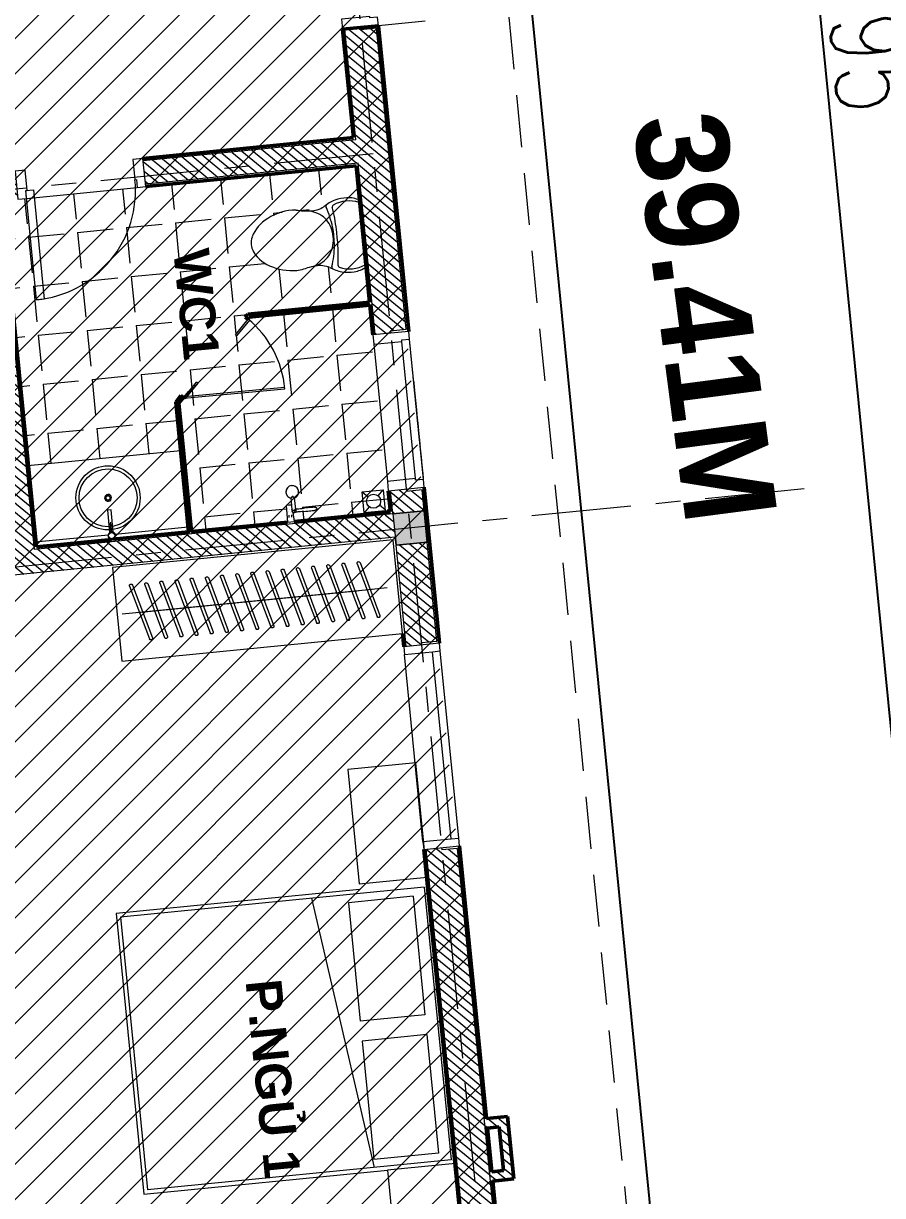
# Model space of a CAD drawing. Header units: millimetres. Extents: x 2164007 to 2324354, y -2513385 to -2308978.
# Drawn here: x 2256887 to 2262372, y -2335106 to -2327624 of the extents above; entities that cross this region are included whole.
import ezdxf

# ---------------------------------------------------------------- set-up
doc = ezdxf.new("R2010")
doc.units = ezdxf.units.MM
for name, pattern in [('Dash 1_16_', [3.175, 1.5875, -1.5875]), ('Grid Line', [22.225, 12.7, -3.175, 3.175, -3.175]), ('Hidden', [7.14375, 4.7625, -2.38125])]:
    doc.linetypes.add(name, pattern=pattern)
doc.layers.add('0.18', color=39, linetype='Continuous')
doc.layers.add('09 NÉT MÁI', color=2, linetype='Continuous')
for name, color, linetype, lineweight in [('A-AREA-IDEN', 2, 'Continuous', 9), ('A-DETL-GENF', 8, 'Continuous', 9), ('A-DETL-THIN', 151, 'Continuous', 9), ('A-DOOR', 8, 'Continuous', 13), ('A-FLOR', 8, 'Continuous', 13), ('A-FLOR-PATT', 8, 'Continuous', 13), ('A-GLAZ', 8, 'Continuous', 13), ('A-WALL', 113, 'Continuous', 20), ('A-WALL-PATT', 8, 'Continuous', 50), ('I-FURN', 8, 'Continuous', 9), ('net thay', 147, 'Continuous', 9), ('P-SANR-FIXT', 6, 'Continuous', 9), ('S-COLS', 52, 'Continuous', 9), ('S-GRID', 8, 'Continuous', 9), ('S-STRS', 8, 'Continuous', 9)]:
    doc.layers.add(name, color=color, linetype=linetype, lineweight=lineweight)
doc.styles.add('Arial_B_1', font='arialbd.ttf', dxfattribs={"height": 253.68905})
doc.styles.add('ROMANS', font='romans.shx', dxfattribs={"width": 0.75, "bigfont": 'vns.shx'})
doc.dimstyles.new('a3 100 to', dxfattribs={"dimtxt": 500, "dimasz": 45, "dimexe": 90, "dimexo": 60, "dimgap": 55, "dimtad": 1, "dimdec": 0, "dimzin": 1, "dimdsep": 46, "dimtxsty": 'ROMANS', "dimblk": 'T1', "dimcen": 75, "dimdle": 90, "dimclrd": 251, "dimclre": 251, "dimclrt": 3, "dimadec": 0, "dimazin": 0, "dimtfac": 1, "dimtdec": 0, "dimtix": 1, "dimtmove": 1, "dimatfit": 3, "dimldrblk": 'T1', "dimfxl": 1, "dimtolj": 1, "dimtzin": 1, "dimarcsym": 0})
pattern_1 = [(45, (2520378.043, -2293040.63), (-31.8198, 31.8198), [])]

# ---------------------------------------------------------------- blocks, each defined once
blk = doc.blocks.new('Bed 1800X200 - Double 53_ x 74_-355935-TÂ_NG 1')
at = {"layer": 'I-FURN'}
for p, q in [((1239.2, 765.6), (-560.8, 765.6)), ((-535.4, 740.2), (-535.4, -1209)), ((-535.4, 740.2), (1213.8, 740.2)), ((1213.8, 740.2), (1213.8, -1209)), ((-484.6, 664), (-484.6, 248.2)), ((-484.6, 664), (275.7, 664)), ((275.7, 664), (275.7, 248.2)), ((402.7, 664), (402.7, 248.2)), ((402.7, 664), (1163, 664)), ((1163, 664), (1163, 248.2)), ((-560.8, 327.8), (-560.8, -1234.4)), ((1239.2, -1234.4), (1239.2, 327.8)), ((1213.8, 248.2), (-535.4, 19.8)), ((-484.6, 248.2), (275.7, 248.2)), ((402.7, 248.2), (1163, 248.2)), ((-560.8, -1234.4), (1239.2, -1234.4)), ((-535.4, -1209), (1213.8, -1209))]:
    blk.add_line(p, q, dxfattribs=at)
blk = doc.blocks.new('Furniture 4 - Furniture 3-1054500-TÂ_NG 1')
at = {"layer": 'I-FURN'}
for p, q in [((-12418.9, 6839.8), (-12856.7, 6839.8)), ((-12856.7, 6839.8), (-12856.7, 6054.8)), ((-12418.9, 6054.8), (-12418.9, 6839.8)), ((-12856.7, 6054.8), (-12418.9, 6054.8))]:
    blk.add_line(p, q, dxfattribs=at)
blk = doc.blocks.new('Furniture 23 - Furniture 3-1054512-TÂ_NG 1')
at = {"layer": 'I-FURN'}
for p, q in [((-5616.2, 4395.4), (-5616.2, 2595.4)), ((-5016.2, 4395.4), (-5616.2, 4395.4)), ((-5016.2, 2595.4), (-5016.2, 4395.4)), ((-5616.2, 2595.4), (-5016.2, 2595.4))]:
    blk.add_line(p, q, dxfattribs=at)
blk = doc.blocks.new('Furniture 24 - Furniture 3-1054524-TÂ_NG 1')
at = {"layer": 'I-FURN'}
for p, q in [((-12418.9, 6622.7), (-12856.7, 6622.7)), ((-12856.7, 6622.7), (-12856.7, 5890.3)), ((-12418.9, 5890.3), (-12418.9, 6622.7)), ((-12856.7, 5890.3), (-12418.9, 5890.3))]:
    blk.add_line(p, q, dxfattribs=at)
blk = doc.blocks.new('Cua di XIN FA la 940X2800 - D3-1110171-TÂ_NG 1')
at = {"layer": 'A-DOOR', "lineweight": 20}
for p, q in [((-420, 115), (-420, 877.5)), ((-420, 877.5), (-370, 877.5)), ((-370, 877.5), (-370, 115)), ((-370, 115), (-415, 115))]:
    blk.add_line(p, q, dxfattribs=at)
at = {"layer": 'A-DOOR'}
for p, q in [((-470, 115), (-470, -115)), ((-415, 115), (-470, 115)), ((-415, 65), (-415, 115)), ((470, 115), (415, 115)), ((415, 115), (415, 65)), ((470, -115), (470, 115)), ((-405, 65), (-415, 65)), ((-405, -115), (-405, 65)), ((415, 65), (405, 65)), ((405, 65), (405, -115)), ((-470, -115), (-405, -115)), ((405, -115), (470, -115))]:
    blk.add_line(p, q, dxfattribs=at)
at = {"layer": 'A-DOOR', "lineweight": 9}
blk.add_line((-370, 115), (-415, 115), dxfattribs=at)
blk.add_arc((-370, 127.5), 750, 359.14136, 90, dxfattribs=at)
blk = doc.blocks.new('CUA WC 1 - DK-1067770-TÂ_NG 1')
at = {"layer": 'A-DOOR'}
for p, q in [((640, 10), (188.1, 467.4)), ((650, 14.1), (195.2, 474.4)), ((0, 22.2), (0, 13)), ((0, 22.2), (130, 22.2)), ((130, 13), (0, 13)), ((130, 22.2), (130, 13)), ((520, 22.2), (520, 13)), ((520, 22.2), (650, 22.2)), ((650, 13), (520, 13)), ((650, 22.2), (650, 13))]:
    blk.add_line(p, q, dxfattribs=at)
at = {"layer": 'A-DOOR', "lineweight": 20}
blk.add_line((650, 10), (599, 10), dxfattribs=at)
at = {"layer": 'A-DOOR'}
blk.add_arc((650, 10), 650, 134.39804, 180, dxfattribs=at)
blk = doc.blocks.new('SO1100X2000 DAI 120X150 - S2-1099291-TÂ_NG 1')
at = {"layer": 'A-GLAZ'}
for p, q in [((-600, 115), (-650, 115)), ((-650, 115), (-650, -115)), ((-600, 65), (-600, 115)), ((600, 115), (-600, 115)), ((650, 115), (600, 115)), ((600, 65), (600, 115)), ((650, -115), (650, 115)), ((-600, -115), (-600, 65)), ((600, 65), (-600, 65)), ((600, -115), (600, 65)), ((-650, -115), (-600, -115)), ((600, -115), (-600, -115)), ((600, -115), (650, -115))]:
    blk.add_line(p, q, dxfattribs=at)
blk = doc.blocks.new('TOILET - TOILET-319230-TÂ_NG 1')
at = {"layer": 'P-SANR-FIXT'}
for p, q in [((214.2, -19.1), (-214.2, -19.1)), ((194, -19.9), (-194, -19.9)), ((-171.7, -330.3), (-178.6, -355.5)), ((171.7, -330.3), (178.6, -355.5))]:
    blk.add_line(p, q, dxfattribs=at)
for centre, radius, start, end in [((-46.1, -111.1), 191.6, 151.28093, 176.45134), ((-9.8, -107.2), 207.3, 156.28619, 203.71381), ((-193.7, -26.4), 6.48, 92.31678, 156.28619), ((193.7, -26.4), 6.48, 23.71381, 87.68322), ((9.8, -107.2), 207.3, 336.28619, 23.71381), ((46.1, -111.1), 191.6, 3.54866, 28.71907), ((1.9, -114.1), 239.7, 176.45134, 195.29606), ((-1.9, -114.1), 239.7, 344.70394, 3.54866), ((-4, -115.7), 233.6, 195.29606, 215.21466), ((-189.1, -185.5), 11.7, 205.41048, 277.5788), ((0.6, -792.1), 586.9, 95.83215, 108.99267), ((178.9, -2951.3), 2778.4, 97.23514, 97.5788), ((-14.3, -1400.4), 1215.6, 90.39737, 97.40697), ((0, -416), 206.1, 90, 122.07317), ((0, -786.7), 581.5, 84.16785, 95.83215), ((0, -3462.8), 3278, 89.60263, 90.39737), ((0, -416), 206.1, 57.92683, 90), ((14.3, -1400.4), 1215.6, 82.59303, 89.60263), ((-0.6, -792.1), 586.9, 71.00733, 84.16785), ((-178.9, -2951.3), 2778.4, 82.4212, 82.76486), ((189.1, -185.5), 11.7, 262.4212, 334.58952), ((4, -115.7), 233.6, 324.78534, 344.70394), ((-195, -224.1), 13.8, 230.67237, 288.99267), ((-343.5, -327.4), 167.3, 355.45589, 27.37997), ((-0.4, -384), 179.5, 127.4036, 162.5964), ((0.4, -384), 179.5, 17.4036, 52.5964), ((343.5, -327.4), 167.3, 152.62003, 184.54411), ((195, -224.1), 13.8, 251.00733, 309.32763), ((-719.2, -297.5), 544.3, 346.05362, 355.45589), ((719.2, -297.5), 544.3, 184.54411, 190.28794), ((137.1, -461.2), 329.8, 174.34872, 207.68777), ((-137.1, -461.2), 329.8, 332.31223, 3.68346), ((-1948.3, -805.1), 2171.2, 9.68098, 10.89491), ((45.1, -528.6), 217.6, 203.22164, 244.77183), ((-45.1, -528.6), 217.6, 295.22817, 336.77836), ((0, -624.4), 111.7, 244.77183, 295.22817)]:
    blk.add_arc(centre, radius, start, end, dxfattribs=at)
blk = doc.blocks.new('VÒI TẮM - VÒI TẮM-V6-TÂ_NG 1')
at = {"layer": 'P-SANR-FIXT'}
for p, q in [((37.5, 84.9), (38.8, 28.9)), ((60, 84.9), (38.6, 84.9)), ((81.4, 84.9), (60, 84.9)), ((80, -20.1), (82.5, 84.9)), ((-98.9, 27.8), (-98.6, 27.8)), ((-98.9, 7.8), (-98.9, 7.8)), ((20.9, 8.7), (20.9, -65.2)), ((45.9, -65.7), (45.9, 7.9)), ((50, 56.1), (50, 42.6)), ((50, 18.2), (50, 17.8)), ((60, 7.8), (59.9, 7.8)), ((70, 42.6), (70, 56.1)), ((70, 17.8), (70, 18.5)), ((45.9, -20.1), (60, -20.1)), ((60, -20.1), (80, -20.1)), ((-7.7, -105.8), (-7.5, -108)), ((72.5, -108), (72.7, -105.8))]:
    blk.add_line(p, q, dxfattribs=at)
at = {"layer": 'P-SANR-FIXT', "flags": 128}
for points in [[(-102.4, 7.8), (-102.8, 7.8), (-103.2, 7.8), (-103.6, 7.8), (-104, 7.9), (-104.3, 8), (-104.7, 8.1), (-105.1, 8.2), (-105.5, 8.3), (-105.9, 8.4), (-106.3, 8.6), (-106.6, 8.7), (-107, 8.9), (-107.3, 9.1), (-107.7, 9.3), (-108, 9.5), (-108.3, 9.8), (-108.6, 10), (-109, 10.3), (-109.2, 10.5), (-109.5, 10.8), (-109.8, 11.1), (-110.1, 11.4), (-110.3, 11.7), (-110.6, 12), (-110.8, 12.4), (-111, 12.7), (-111.2, 13.1), (-111.4, 13.4), (-111.5, 13.8), (-111.7, 14.1), (-111.8, 14.5), (-111.9, 14.9), (-112, 15.3), (-112.1, 15.7), (-112.2, 16.1), (-112.3, 16.5), (-112.3, 16.9), (-112.3, 17.3), (-112.4, 17.7), (-112.4, 18.1), (-112.3, 18.5), (-112.3, 18.9), (-112.2, 19.3), (-112.2, 19.7), (-112.1, 20), (-112, 20.4), (-111.9, 20.8), (-111.8, 21.2), (-111.6, 21.6), (-111.5, 21.9), (-111.3, 22.3), (-111.1, 22.6), (-110.9, 23), (-110.7, 23.3), (-110.4, 23.7), (-110.2, 24), (-109.9, 24.3), (-109.7, 24.6), (-109.4, 24.9), (-109.1, 25.1), (-108.8, 25.4), (-108.5, 25.7), (-108.2, 25.9), (-107.9, 26.1), (-107.5, 26.3), (-107.2, 26.5), (-106.8, 26.7), (-106.5, 26.9), (-106.1, 27.1), (-105.7, 27.2), (-105.3, 27.3), (-104.9, 27.4), (-104.6, 27.5), (-104.2, 27.6), (-103.8, 27.7), (-103.4, 27.7), (-103, 27.8), (-102.6, 27.8), (-102.4, 27.8)], [(-29.2, 27.8), (-42.3, 27.8), (-54.2, 27.8), (-64.8, 27.8), (-74.2, 27.8), (-82.2, 27.8), (-88.9, 27.8), (-94.2, 27.8), (-98.2, 27.8), (-100.9, 27.8), (-102.2, 27.8), (-102.4, 27.8)], [(-102.4, 27.8), (-101.7, 27.8), (-99.6, 27.8), (-98.9, 27.8)], [(-98.9, 7.8), (-101.3, 7.8), (-102.3, 7.8), (-102.4, 7.8)], [(-102.4, 7.8), (-101.7, 7.8), (-99.6, 7.8), (-96.3, 7.8), (-91.5, 7.8), (-85.5, 7.8), (-78.1, 7.8), (-69.3, 7.8), (-59.3, 7.8), (-48, 7.8), (-35.4, 7.8), (-29.2, 7.8)], [(-29.2, 27.8), (-17.9, 27.8), (-7.7, 27.8), (1.4, 27.8), (9.4, 27.8), (16.3, 27.8), (22, 27.8), (26.1, 27.8)], [(20.9, 7.8), (15.6, 7.8), (8.6, 7.8), (0.5, 7.8), (-8.7, 7.8), (-19, 7.8), (-29.2, 7.8)], [(20.9, 17.8), (20.9, 17.7), (20.9, 17.5), (20.9, 17.3), (20.9, 17), (20.9, 16.7), (20.9, 16.3), (20.9, 15.8), (20.9, 15.3), (20.9, 14.7), (20.9, 14.1), (20.9, 13.4), (20.9, 12.6), (20.9, 11.8), (20.9, 10.9), (20.9, 10), (20.9, 9), (20.9, 8.3)], [(26.6, 27.8), (30.1, 27.8), (32.4, 27.8), (33.4, 27.8)], [(33.4, 7.8), (32.2, 7.8), (29.8, 7.8), (28.2, 7.8)], [(45.9, 8.3), (45.9, 9.3), (45.9, 10.3), (45.9, 11.2), (45.9, 12.1), (45.9, 12.9), (45.9, 13.6), (45.9, 14.3), (45.9, 14.9), (45.9, 15.5), (45.9, 16), (45.9, 16.4), (45.9, 16.8), (45.9, 17.1), (45.9, 17.4), (45.9, 17.6), (45.9, 17.7), (45.9, 17.8)], [(59.9, 27.8), (60, 27.8), (60, 27.8)], [(21.8, -64), (20.2, -64.5), (18.7, -65), (17.2, -65.5), (15.7, -66.2), (14.3, -66.9), (12.9, -67.6), (11.5, -68.4), (10.1, -69.3), (8.8, -70.2), (7.5, -71.1), (6.2, -72.1), (5, -73.2), (3.9, -74.3), (2.8, -75.5), (1.7, -76.7), (0.7, -77.9), (-0.3, -79.2), (-1.2, -80.5), (-2.1, -81.8), (-2.9, -83.2), (-3.6, -84.6), (-4.3, -86.1), (-5, -87.5), (-5.5, -89), (-6.1, -90.5), (-6.5, -92.1), (-6.9, -93.6), (-7.2, -95.2), (-7.5, -96.8), (-7.7, -98.4), (-7.8, -100), (-7.9, -101.6), (-7.9, -103.2), (-7.8, -104.8), (-7.7, -106.4), (-7.5, -107.9), (-7.2, -109.5), (-6.9, -111.1), (-6.5, -112.6), (-6.1, -114.2), (-5.6, -115.7), (-5.5, -116)], [(70.5, -116), (71, -114.5), (71.4, -112.9), (71.8, -111.4), (72.2, -109.8), (72.4, -108.2), (72.7, -106.7), (72.8, -105.1), (72.9, -103.5), (72.9, -101.9), (72.8, -100.3), (72.7, -98.7), (72.5, -97.1), (72.3, -95.5), (72, -93.9), (71.6, -92.4), (71.1, -90.8), (70.6, -89.3), (70.1, -87.8), (69.5, -86.3), (68.8, -84.9), (68, -83.5), (67.2, -82.1), (66.4, -80.7), (65.5, -79.4), (64.5, -78.1), (63.5, -76.9), (62.4, -75.7), (61.3, -74.5), (60.2, -73.4), (59, -72.3), (57.7, -71.3), (56.5, -70.4), (55.2, -69.4), (53.8, -68.6), (52.4, -67.8), (51, -67), (49.5, -66.3), (48.1, -65.7), (46.6, -65.1), (45.2, -64.6)]]:
    blk.add_lwpolyline(points, dxfattribs=at)
at = {"layer": 'P-SANR-FIXT'}
for centre, major_axis, start_param, end_param in [((32.5, -102.5), (40.4, 0), 3.224486, 3.28342), ((32.5, -104.7), (40.2, 0), 3.224486, 3.311483), ((32.5, -102.5), (40.4, 0), 3.384639, 3.759743), ((32.5, -104.7), (40.2, 0), 3.412376, 4.712389), ((32.5, -102.5), (40.4, 0), 2.807097, 2.848132), ((32.5, -102.5), (40.4, 0), 4.16153, 4.302053), ((32.5, -102.5), (40.4, 0), 4.558722, 4.712389), ((32.5, -104.7), (-40.2, 0), 1.570796, 3.097693), ((32.5, -102.5), (40.4, 0), 5.808134, 6.228395), ((32.5, -102.5), (40.4, 0), 0.265335, 0.301153)]:
    blk.add_ellipse(centre, major_axis=major_axis, ratio=0.98191, start_param=start_param, end_param=end_param, dxfattribs=at)
for points in [[(21.1, 15.6), (20.9, 17), (20.9, 20), (22.4, 24.1), (25.2, 27.5), (29.1, 29.8), (32, 30.3), (33.4, 30.3)], [(20.9, 8.3), (20.9, 9.5), (21.6, 11.9), (24.4, 15), (28.5, 17), (31.8, 17.5), (33.4, 17.5)], [(33.4, 17.5), (35.1, 17.5), (38.3, 17), (42.5, 15), (45.3, 11.9), (45.9, 9.5), (45.9, 8.3)], [(32.5, -70.8), (32.7, -70.8), (33, -70.8), (33.3, -70.9), (33.4, -70.9)], [(33, -76.7), (32.8, -76.7), (32.7, -76.6), (32.5, -76.6)]]:
    blk.add_open_spline(points, degree=3, dxfattribs=at)
for points, knots in [([(33.4, 30.3), (34.9, 30.3), (37.8, 29.8), (41.6, 27.5), (44.5, 24.1), (45.7, 20.7), (45.9, 18.5), (45.9, 17.8)], [0, 0, 0, 0, 0.1111111, 0.2222222, 0.3333333, 0.4444444, 0.4998563, 0.4998563, 0.4998563, 0.4998563]), ([(21.2, -64.5), (21.4, -64.2), (21.6, -64), (22.1, -64), (22.6, -64.1), (22.9, -64.4), (23.1, -64.8)], [0, 0, 0, 0, 0.333333, 0.5, 0.666667, 1, 1, 1, 1]), ([(23.1, -64.8), (23.3, -65.1), (23.6, -65.7), (24.2, -66.5), (24.7, -67.1), (25.1, -67.6), (25.5, -67.9), (25.8, -68.2), (26, -68.4), (26.3, -68.6), (26.7, -68.9), (27.2, -69.2), (27.7, -69.5), (28.2, -69.7), (28.6, -69.9), (29, -70), (29.6, -70.2), (30.7, -70.4), (31.7, -70.7), (32.5, -70.8)], [0, 0, 0, 0, 0.125, 0.25, 0.3125, 0.375, 0.4375, 0.46875, 0.5, 0.53125, 0.5625, 0.625, 0.6875, 0.71875, 0.75, 0.78125, 0.8125, 0.875, 1, 1, 1, 1]), ([(33.4, -70.9), (34.1, -70.9), (35.1, -70.9), (36.2, -70.8), (36.8, -70.7), (37.2, -70.7), (37.6, -70.6), (38.1, -70.5), (38.7, -70.3), (39.2, -70.1), (39.6, -69.9), (39.8, -69.8), (39.9, -69.8), (40, -69.7), (40.2, -69.6), (40.5, -69.4), (40.9, -69.2), (41.3, -68.9), (41.5, -68.6), (41.7, -68.5), (41.9, -68.3), (42.2, -68), (42.4, -67.7), (42.8, -67.3), (43.1, -66.8), (43.6, -66.2), (43.8, -65.6), (44, -65.3)], [0, 0, 0, 0, 0.1, 0.15, 0.175, 0.2, 0.225, 0.25, 0.3, 0.35, 0.375, 0.3875, 0.4, 0.4125, 0.425, 0.45, 0.5, 0.55, 0.575, 0.6, 0.625, 0.65, 0.7, 0.75, 0.8, 0.9, 1, 1, 1, 1]), ([(44, -65.3), (44.1, -65.2), (44.3, -64.9), (44.6, -64.6), (44.9, -64.5), (45.3, -64.6), (45.6, -64.8), (45.7, -65.1)], [0, 0, 0, 0, 0.166667, 0.333333, 0.5, 0.666667, 1, 1, 1, 1]), ([(31.5, -76.4), (31.2, -76.3), (30.7, -76.1), (30.2, -75.9), (29.9, -75.8)], [0.0682825, 0.0682825, 0.0682825, 0.0682825, 0.125, 0.1822838, 0.1822838, 0.1822838, 0.1822838]), ([(35.5, -76.3), (35.3, -76.4), (34.7, -76.6), (34, -76.7), (33.4, -76.7)], [0.8614909, 0.8614909, 0.8614909, 0.8614909, 0.9, 1, 1, 1, 1])]:
    blk.add_open_spline(points, degree=3, knots=knots, dxfattribs=at)
blk = doc.blocks.new('Bồn rửa đơn có bục 1_1 - Bồn rửa đơn có bục 1_0001-1073942-TÂ_NG 1')
at = {"layer": 'P-SANR-FIXT'}
for p, q in [((-490, 541.3), (490, 541.3)), ((11.9, 209.2), (-12, 209.2)), ((-12, 209.2), (-12, 64.2)), ((11.9, 64.3), (11.9, 209.2)), ((-3, 125.6), (-3, 63.3)), ((2.9, 125.6), (-3, 125.6)), ((2.9, 63.3), (2.9, 125.6)), ((-22.9, 50), (-490, 50)), ((490, 50), (22.9, 50))]:
    blk.add_line(p, q, dxfattribs=at)
for centre, radius in [((0, 286.2), 205), ((0, 286.2), 185), ((0, 286.2), 13.7), ((0, 43.5), 20)]:
    blk.add_circle(centre, radius, dxfattribs=at)
for centre, radius, start, end in [((0, 286.2), 22, 360, 180), ((0, 286.2), 13.7, 0, 180), ((0, 286.2), 22, 180, 360), ((0, 286.2), 13.7, 180, 360), ((0, 43.5), 23.9, 120.1574, 60.23163)]:
    blk.add_arc(centre, radius, start, end, dxfattribs=at)
blk = doc.blocks.new('D820x2300 XINFA - DW-1066849-TÂ_NG 1')
at = {"layer": 'A-DOOR', "lineweight": 20}
for p, q in [((305, 40), (305, 741.2)), ((305, 741.2), (355, 741.2)), ((355, 741.2), (355, 40)), ((355, 40), (305, 40))]:
    blk.add_line(p, q, dxfattribs=at)
at = {"layer": 'A-DOOR'}
for p, q in [((-355, 90), (-410, 90)), ((-410, 90), (-410, -90)), ((-355, 40), (-355, 90)), ((410, 90), (355, 90)), ((355, 90), (355, 40)), ((410, -90), (410, 90)), ((-345, 40), (-355, 40)), ((-345, -90), (-345, 40)), ((355, 40), (345, 40)), ((345, 40), (345, -90)), ((-410, -90), (-345, -90)), ((345, -90), (410, -90))]:
    blk.add_line(p, q, dxfattribs=at)
at = {"layer": 'A-DOOR', "lineweight": 9}
blk.add_arc((355, 40), 701.2, 90, 180, dxfattribs=at)
blk = doc.blocks.new('cua so 1000x1200x60 - S1-1125980-TÂ_NG 1')
at = {"layer": 'A-GLAZ'}
for p, q in [((-450, 115), (-500, 115)), ((-500, 115), (-500, -115)), ((-450, 65), (-450, 115)), ((450, 115), (-450, 115)), ((500, 115), (450, 115)), ((450, 115), (450, 65)), ((500, -115), (500, 115)), ((-440, 65), (-450, 65)), ((-440, -115), (-440, 65)), ((440, 65), (-440, 65)), ((450, 65), (440, 65)), ((440, 65), (440, -115)), ((-500, -115), (-440, -115)), ((-440, -115), (440, -115)), ((440, -115), (500, -115))]:
    blk.add_line(p, q, dxfattribs=at)
at = {"layer": 'A-GLAZ', "linetype": 'Dash 1_16_', "lineweight": 9}
for p, q in [((0, 115), (-450, 115)), ((-185.6, 115), (0, 115)), ((0, 115), (450, 115)), ((185.6, 115), (0, 115))]:
    blk.add_line(p, q, dxfattribs=at)
blk = doc.blocks.new('Repeating Detail - MOC TREO AO QUAN-355956-TÂ_NG 1')
at = {"layer": 'A-DETL-GENF'}
for p, q in [((-1516.2, -171.3), (-1423.1, 176.5)), ((-1496.9, -176.5), (-1403.8, 171.3)), ((-1418.9, -171.3), (-1325.7, 176.5)), ((-1399.6, -176.5), (-1306.4, 171.3)), ((-1321.6, -171.3), (-1228.4, 176.5)), ((-1302.3, -176.5), (-1209.1, 171.3)), ((-1224.2, -171.3), (-1131.1, 176.5)), ((-1204.9, -176.5), (-1111.8, 171.3)), ((-1126.9, -171.3), (-1033.7, 176.5)), ((-1107.6, -176.5), (-1014.4, 171.3)), ((-1029.6, -171.3), (-936.4, 176.5)), ((-1010.3, -176.5), (-917.1, 171.3)), ((-932.2, -171.3), (-839.1, 176.5)), ((-912.9, -176.5), (-819.8, 171.3)), ((-834.9, -171.3), (-741.7, 176.5)), ((-815.6, -176.5), (-722.4, 171.3)), ((-737.6, -171.3), (-644.4, 176.5)), ((-718.3, -176.5), (-625.1, 171.3)), ((-640.2, -171.3), (-547.1, 176.5)), ((-620.9, -176.5), (-527.8, 171.3)), ((-542.9, -171.3), (-449.7, 176.5)), ((-523.6, -176.5), (-430.4, 171.3)), ((-445.6, -171.3), (-352.4, 176.5)), ((-426.3, -176.5), (-333.1, 171.3)), ((-348.2, -171.3), (-255.1, 176.5)), ((-328.9, -176.5), (-235.8, 171.3)), ((-250.9, -171.3), (-157.7, 176.5)), ((-231.6, -176.5), (-138.4, 171.3)), ((-153.6, -171.3), (-60.4, 176.5)), ((-134.3, -176.5), (-41.1, 171.3)), ((-56.2, -171.3), (36.9, 176.5)), ((-36.9, -176.5), (56.2, 171.3)), ((-1580, 0), (-1340, 0)), ((-1482.7, 0), (-1242.7, 0)), ((-1385.3, 0), (-1145.3, 0)), ((-1288, 0), (-1048, 0)), ((-1190.7, 0), (-950.7, 0)), ((-1093.3, 0), (-853.3, 0)), ((-996, 0), (-756, 0)), ((-898.7, 0), (-658.7, 0)), ((-801.3, 0), (-561.3, 0)), ((-704, 0), (-464, 0)), ((-606.7, 0), (-366.7, 0)), ((-509.3, 0), (-269.3, 0)), ((-412, 0), (-172, 0)), ((-314.7, 0), (-74.7, 0)), ((-217.3, 0), (22.7, 0)), ((-120, 0), (120, 0))]:
    blk.add_line(p, q, dxfattribs=at)
for centre, start, end in [((-1413.4, 173.9), 345, 165), ((-1316.1, 173.9), 345, 165), ((-1218.7, 173.9), 345, 165), ((-1121.4, 173.9), 345, 165), ((-1024.1, 173.9), 345, 165), ((-926.7, 173.9), 345, 165), ((-829.4, 173.9), 345, 165), ((-732.1, 173.9), 345, 165), ((-634.7, 173.9), 345, 165), ((-537.4, 173.9), 345, 165), ((-440.1, 173.9), 345, 165), ((-342.7, 173.9), 345, 165), ((-245.4, 173.9), 345, 165), ((-148.1, 173.9), 345, 165), ((-50.7, 173.9), 345, 165), ((46.6, 173.9), 345, 165), ((-1506.6, -173.9), 165, 345), ((-1409.3, -173.9), 165, 345), ((-1311.9, -173.9), 165, 345), ((-1214.6, -173.9), 165, 345), ((-1117.3, -173.9), 165, 345), ((-1019.9, -173.9), 165, 345), ((-922.6, -173.9), 165, 345), ((-825.3, -173.9), 165, 345), ((-727.9, -173.9), 165, 345), ((-630.6, -173.9), 165, 345), ((-533.3, -173.9), 165, 345), ((-435.9, -173.9), 165, 345), ((-338.6, -173.9), 165, 345), ((-241.3, -173.9), 165, 345), ((-143.9, -173.9), 165, 345), ((-46.6, -173.9), 165, 345)]:
    blk.add_arc(centre, 10, start, end, dxfattribs=at)
blk = doc.blocks.new('GFDGFDGFG')
at = {"layer": 'A-FLOR-PATT', "lineweight": 9}
h = blk.add_hatch(dxfattribs=at)
h.set_pattern_fill('FP_5', color=256, style=0, pattern_type=2)
h.set_pattern_definition([(0, (2520378.04, -2293040.63), (0, 314.325), [228.6, -85.725]), (90, (2520378.04, -2293040.63), (-314.325, 2e-14), [228.6, -85.725])])
h.paths.add_polyline_path([(2512278.2, -2294054.7), (2513453.2, -2294054.7), (2513453.2, -2293984.7), (2513473.2, -2293984.7), (2513473.2, -2294054.7), (2515348.2, -2294054.7), (2515348.2, -2292484.7), (2515310, -2292484.7), (2515310, -2293026), (2514512.3, -2293026), (2514512.3, -2292484.7), (2513473.2, -2292484.7), (2513473.2, -2293336.7), (2513453.2, -2293336.7), (2513453.2, -2292484.7), (2512853, -2292484.7), (2512851.7, -2292585.9), (2512817.6, -2292585.9), (2512817.8, -2292631.1), (2512826.4, -2292635.6), (2512834.1, -2292641.6), (2512842.6, -2292656.9), (2512844.3, -2292668.8), (2512843.8, -2292673.7), (2512841.8, -2292680.9), (2512835.1, -2292694.9), (2512821.6, -2292705.7), (2512804.2, -2292709.9), (2512785.5, -2292705.4), (2512770.3, -2292690.9), (2512764.6, -2292673.9), (2512764.3, -2292665.7), (2512766.7, -2292653.8), (2512768.9, -2292650.1), (2512770.6, -2292646.2), (2512780.9, -2292636.2), (2512789, -2292631.7), (2512792.6, -2292629.8), (2512792.6, -2292558), (2512669.3, -2292558), (2512661, -2292553.5), (2512661, -2292543.6), (2512669.3, -2292538), (2512798, -2292537.8), (2512803, -2292535.8), (2512805.1, -2292535.5), (2512811, -2292536.2), (2512810.3, -2292484.7), (2512278.2, -2292484.7), (2512278.2, -2293945.3)], flags=0)
h.paths.add_polyline_path([(2513450.2, -2293984.7), (2513441, -2293984.7), (2513441, -2293854.7), (2513450.2, -2293854.7)], flags=0)
h.paths.add_polyline_path([(2513450.2, -2293464.7), (2513441, -2293464.7), (2513441, -2293334.7), (2513450.2, -2293334.7), (2513450.2, -2293455.3)], flags=0)
h.paths.add_polyline_path([(2513913.2, -2293205.8), (2513888.8, -2293203.1), (2513865.5, -2293195.1), (2513821.1, -2293167.2), (2513784.7, -2293129.5), (2513758.3, -2293084.1), (2513734.2, -2293024.9), (2513722, -2292962.2), (2513722.1, -2292898.4), (2513731.1, -2292854.6), (2513736.5, -2292810.3), (2513736.1, -2292779.3), (2513729.9, -2292748.9), (2513718.3, -2292720.1), (2513697.8, -2292685.1), (2513683.8, -2292647), (2513676.5, -2292608.3), (2513676.5, -2292564.3), (2513683.8, -2292525.5), (2513699, -2292488.7), (2514127.4, -2292488.7), (2514143.4, -2292527.5), (2514150.6, -2292568.9), (2514149.8, -2292608.3), (2514142.5, -2292647), (2514127.4, -2292687), (2514108, -2292720.1), (2514096.4, -2292748.9), (2514090.2, -2292779.3), (2514090.2, -2292814.3), (2514095.3, -2292854.6), (2514103.1, -2292898.4), (2514105.1, -2292909.7), (2514103.5, -2292969.7), (2514091, -2293028.5), (2514068, -2293084.1), (2514041.6, -2293129.5), (2514005.2, -2293167.2), (2513960.8, -2293195.1), (2513937.5, -2293203.1)], flags=0)
h.paths.add_polyline_path([(2512804.2, -2292707.2), (2512804.2, -2292706.9), (2512802.5, -2292706.9)], flags=0)
h.paths.add_polyline_path([(2512790.1, -2292704.5), (2512783.4, -2292701.6), (2512787.2, -2292703.9), (2512790.1, -2292704.5)], flags=0)
h.paths.add_polyline_path([(2512820.5, -2292704.1), (2512822.6, -2292703.5), (2512821.3, -2292703.6)], flags=0)
h.paths.add_polyline_path([(2512834.9, -2292693.2), (2512837.5, -2292689.8), (2512835.3, -2292692.5)], flags=0)
h.paths.add_polyline_path([(2512804.2, -2292684.3), (2512804, -2292683.5), (2512803.2, -2292684.4)], flags=0)
h.paths.add_polyline_path([(2512804.2, -2292686.2), (2512808.3, -2292684.1), (2512804.2, -2292684.8)], flags=0)
h.paths.add_polyline_path([(2512826.3, -2292670.4), (2512825.7, -2292667.7), (2512825.2, -2292668.4), (2512825.8, -2292669.6)], flags=0)
h.paths.add_polyline_path([(2512782, -2292659.9), (2512782.5, -2292656.9), (2512782, -2292658.1)], flags=0)
h.paths.add_polyline_path([(2512782, -2292656.3), (2512787.6, -2292650), (2512790.5, -2292646.9), (2512784.7, -2292652.7), (2512783.1, -2292654.9)], flags=0)
h.paths.add_polyline_path([(2512804.2, -2292642), (2512804.2, -2292640.6), (2512800.3, -2292642)], flags=0)
h.paths.add_polyline_path([(2511285.9, -2283454.7), (2512048.2, -2283454.7), (2512048.2, -2281726), (2511223.2, -2281726), (2511223.2, -2282112.3), (2511210.5, -2282101.1), (2511203.2, -2282108.5), (2511203.2, -2282104.2), (2511118.6, -2282188.7), (2511112.1, -2282182.2), (2511203.2, -2282090.3), (2511203.2, -2281184.7), (2510178.2, -2281184.7), (2510178.2, -2281810.5), (2510283.2, -2281811.9), (2510283.2, -2281845.9), (2510328.4, -2281845.7), (2510332.9, -2281837.1), (2510338.9, -2281829.4), (2510354.2, -2281820.9), (2510366.1, -2281819.2), (2510371, -2281819.7), (2510378.2, -2281821.7), (2510392.1, -2281828.4), (2510403.1, -2281842.2), (2510407.2, -2281859.4), (2510402.6, -2281878), (2510388.2, -2281893.2), (2510371.1, -2281898.9), (2510363, -2281899.2), (2510351.1, -2281896.8), (2510347.4, -2281894.7), (2510343.5, -2281893), (2510333.5, -2281882.6), (2510329, -2281874.6), (2510327.1, -2281870.9), (2510255.2, -2281870.9), (2510255.2, -2281994.2), (2510250.8, -2282002.5), (2510240.9, -2282002.5), (2510235.2, -2281994.2), (2510235.1, -2281865.5), (2510233.2, -2281860.9), (2510232.7, -2281858.4), (2510233.5, -2281852.5), (2510178.2, -2281854.1), (2510178.2, -2282559.7), (2510754.2, -2282559.7), (2510767.2, -2282572.7), (2510760.2, -2282579.7), (2510178.2, -2282579.7), (2510178.2, -2282805.1), (2510216.1, -2282789.4), (2510257.5, -2282782.3), (2510296.9, -2282783.1), (2510335.6, -2282790.3), (2510375.6, -2282805.5), (2510408.7, -2282824.8), (2510437.4, -2282836.4), (2510467.9, -2282842.6), (2510502.9, -2282842.6), (2510543.2, -2282837.5), (2510586.9, -2282829.7), (2510598.2, -2282827.7), (2510658.3, -2282829.4), (2510717.1, -2282841.9), (2510772.6, -2282864.8), (2510818, -2282891.2), (2510855.8, -2282927.6), (2510883.7, -2282972.1), (2510891.7, -2282995.3), (2510894.4, -2283019.7), (2510891.7, -2283044.1), (2510883.7, -2283067.3), (2510855.8, -2283111.7), (2510818, -2283148.2), (2510772.6, -2283174.5), (2510713.5, -2283198.6), (2510650.8, -2283210.8), (2510586.9, -2283210.7), (2510543.2, -2283201.7), (2510498.9, -2283196.3), (2510467.9, -2283196.8), (2510437.4, -2283202.9), (2510408.7, -2283214.6), (2510373.6, -2283235), (2510335.6, -2283249), (2510296.9, -2283256.3), (2510252.9, -2283256.3), (2510214.1, -2283249), (2510178.2, -2283235), (2510178.2, -2283454.7), (2511143.2, -2283454.7)], flags=0)
h.paths.add_polyline_path([(2521541.9, -2283454.7), (2522026.8, -2283454.7), (2522026.8, -2282479.7), (2521716.1, -2282479.7), (2521678.6, -2282442.2), (2521692.7, -2282428), (2521724.4, -2282459.7), (2522548.2, -2282459.7), (2522548.2, -2281844.3), (2522443.2, -2281842.9), (2522443.2, -2281808.8), (2522397.7, -2281809.6), (2522393.1, -2281818.1), (2522387.4, -2281825.3), (2522372.1, -2281833.9), (2522360.2, -2281835.5), (2522356.3, -2281835.1), (2522348.1, -2281833), (2522334.2, -2281826.3), (2522323.2, -2281812.5), (2522319.1, -2281795.4), (2522323.7, -2281776.7), (2522338.1, -2281761.5), (2522355.2, -2281755.8), (2522363.3, -2281755.5), (2522375.2, -2281757.9), (2522379, -2281760.1), (2522382.8, -2281761.8), (2522392.8, -2281772.1), (2522397.3, -2281780.2), (2522399.2, -2281783.8), (2522471.1, -2281783.8), (2522471.1, -2281660.6), (2522475.5, -2281652.2), (2522485.4, -2281652.2), (2522491.1, -2281660.6), (2522491.2, -2281789.2), (2522493.1, -2281793.8), (2522493.4, -2281797), (2522492.8, -2281802.2), (2522548.2, -2281801.5), (2522548.2, -2281184.7), (2521223.2, -2281184.7), (2521223.2, -2281958.5), (2521234.5, -2281969.8), (2521220.4, -2281984), (2521203.2, -2281966.7), (2521203.2, -2281184.7), (2520977.7, -2281184.7), (2520993.4, -2281222.6), (2521000.6, -2281264), (2520999.8, -2281303.4), (2520992.5, -2281342.1), (2520977.4, -2281382.1), (2520958, -2281415.2), (2520946.4, -2281444), (2520940.2, -2281474.4), (2520940.2, -2281509.4), (2520945.3, -2281549.7), (2520953.1, -2281593.5), (2520955.1, -2281604.8), (2520953.5, -2281664.8), (2520941, -2281723.6), (2520918, -2281779.2), (2520891.6, -2281824.5), (2520855.2, -2281862.3), (2520810.8, -2281890.2), (2520787.5, -2281898.2), (2520763.2, -2281900.9), (2520738.8, -2281898.2), (2520715.5, -2281890.2), (2520671.1, -2281862.3), (2520634.7, -2281824.5), (2520608.3, -2281779.2), (2520584.2, -2281720), (2520572, -2281657.3), (2520572.1, -2281593.5), (2520581.1, -2281549.7), (2520586.5, -2281505.4), (2520586.1, -2281474.4), (2520579.9, -2281444), (2520568.3, -2281415.2), (2520547.8, -2281380.2), (2520532.9, -2281337.4), (2520526.5, -2281303.4), (2520526.5, -2281259.4), (2520533.8, -2281220.6), (2520547.8, -2281184.7), (2520328.2, -2281184.7), (2520328.2, -2283454.7), (2520419.1, -2283454.7)], flags=0)
h.paths.add_polyline_path([(2510750.9, -2282556.4), (2510744.4, -2282549.9), (2510836.3, -2282458), (2510842.8, -2282464.5), (2510751.9, -2282555.4)], flags=0)
h.paths.add_polyline_path([(2521694.8, -2282425.9), (2521602.9, -2282334), (2521609.4, -2282327.5), (2521701.3, -2282419.4)], flags=0)
h.paths.add_polyline_path([(2521327.1, -2282058.2), (2521235.2, -2281966.3), (2521241.7, -2281959.8), (2521333.6, -2282051.7)], flags=0)
h.paths.add_polyline_path([(2510357.2, -2281881.5), (2510354.5, -2281880.9), (2510355.4, -2281881.5)], flags=0)
h.paths.add_polyline_path([(2510353.6, -2281881.5), (2510347.2, -2281875.9), (2510344.1, -2281873), (2510350, -2281878.8), (2510352.2, -2281880.4)], flags=0)
h.paths.add_polyline_path([(2510398.8, -2281880.1), (2510401.1, -2281876.3), (2510399.9, -2281878.6)], flags=0)
h.paths.add_polyline_path([(2510339.3, -2281859.4), (2510339.8, -2281858.4), (2510339.3, -2281858.4)], flags=0)
h.paths.add_polyline_path([(2510339.2, -2281863.7), (2510339, -2281859.4), (2510337.9, -2281859.4), (2510339.1, -2281863.2)], flags=0)
h.paths.add_polyline_path([(2510383.5, -2281859.4), (2510381.4, -2281854.8), (2510382.1, -2281859.4)], flags=0)
h.paths.add_polyline_path([(2510375, -2281843.7), (2510375, -2281842.7), (2510374.9, -2281843.6)], flags=0)
h.paths.add_polyline_path([(2510401.3, -2281843), (2510399.9, -2281839.9), (2510400.9, -2281842.2)], flags=0)
h.paths.add_polyline_path([(2510365.7, -2281838.3), (2510365.6, -2281837.3), (2510365.6, -2281838.2)], flags=0)
h.paths.add_polyline_path([(2522340.3, -2281829.2), (2522335.8, -2281826.1), (2522339.2, -2281828.7), (2522339.9, -2281829)], flags=0)
h.paths.add_polyline_path([(2510390.5, -2281828.6), (2510387.1, -2281826), (2510389.8, -2281828.2)], flags=0)
h.paths.add_polyline_path([(2522362.1, -2281817.5), (2522360.6, -2281816.4), (2522360.6, -2281817.5), (2522361.4, -2281817.5)], flags=0)
h.paths.add_polyline_path([(2522352.9, -2281813.2), (2522350.7, -2281811.1), (2522351.3, -2281812.1), (2522351.5, -2281812.3)], flags=0)
h.paths.add_polyline_path([(2522344.7, -2281795.4), (2522345.5, -2281795.2), (2522344.6, -2281794.4)], flags=0)
h.paths.add_polyline_path([(2522345.5, -2281804), (2522344.2, -2281795.4), (2522343.1, -2281796.3), (2522345.2, -2281802.9)], flags=0)
h.paths.add_polyline_path([(2522392.4, -2281796.3), (2522392.4, -2281795.4), (2522392.4, -2281796.3)], flags=0)
h.paths.add_polyline_path([(2522388.4, -2281795.4), (2522387.1, -2281791.5), (2522387.4, -2281795.4)], flags=0)
h.paths.add_polyline_path([(2522383.3, -2281783.2), (2522379.7, -2281778.5), (2522376.2, -2281777.1), (2522379.1, -2281778.8), (2522382.2, -2281781.7), (2522383.1, -2281782.9)], flags=0)
h.paths.add_polyline_path([(2522324.5, -2281781.3), (2522326.4, -2281775.8), (2522325.2, -2281778.4), (2522324.5, -2281781.3)], flags=0)
h.paths.add_polyline_path([(2522371.2, -2281774.3), (2522370.9, -2281773.3), (2522370.9, -2281774.2)], flags=0)
at = {"layer": 'A-WALL-PATT', "lineweight": 9}
h = blk.add_hatch(dxfattribs=at)
h.set_pattern_fill('FP_2', color=256, style=0, pattern_type=2)
h.set_pattern_definition(pattern_1)
h.paths.add_polyline_path([(2526523.2, -2280969.7), (2526523.2, -2280819.7), (2526463.2, -2280819.7), (2526463.2, -2280969.7)], flags=0)
h = blk.add_hatch(dxfattribs=at)
h.set_pattern_fill('FP_2', color=256, style=0, pattern_type=2)
h.set_pattern_definition(pattern_1)
h.paths.add_polyline_path([(2526803.2, -2280879.7), (2526803.2, -2280819.7), (2526523.2, -2280819.7), (2526523.2, -2280879.7), (2526669.8, -2280879.7)], flags=0)
h = blk.add_hatch(dxfattribs=at)
h.set_pattern_fill('FP_2', color=256, style=0, pattern_type=2)
h.set_pattern_definition(pattern_1)
h.paths.add_polyline_path([(2526863.2, -2280969.7), (2526863.2, -2280819.7), (2526803.2, -2280819.7), (2526803.2, -2280969.7)], flags=0)
h = blk.add_hatch(dxfattribs=at)
h.set_pattern_fill('FP_2', color=256, style=0, pattern_type=2)
h.set_pattern_definition(pattern_1)
h.paths.add_polyline_path([(2529083.2, -2281169.7), (2529083.2, -2280969.7), (2529063.2, -2280969.7), (2529063.2, -2281169.7)], flags=0)
h.paths.add_polyline_path([(2528463.2, -2281169.7), (2528863.2, -2281169.7), (2528863.2, -2280969.7), (2528463.2, -2280969.7), (2528463.2, -2281069.7)], flags=0)
h.paths.add_polyline_path([(2524713.2, -2281169.7), (2528263.2, -2281169.7), (2528263.2, -2280969.7), (2524728.2, -2280969.7), (2524728.2, -2281069.7), (2524713.2, -2281069.7)], flags=0)
h.paths.add_polyline_path([(2523413.2, -2281169.7), (2523413.2, -2281069.7), (2523398.2, -2281069.7), (2523398.2, -2280969.7), (2522763.2, -2280969.7), (2522763.2, -2281169.7), (2522823.8, -2281169.7)], flags=0)
h.paths.add_polyline_path([(2522563.2, -2281169.7), (2522563.2, -2280969.7), (2522428.2, -2280969.7), (2522428.2, -2281069.7), (2522413.2, -2281069.7), (2522413.2, -2281169.7)], flags=0)
h.paths.add_polyline_path([(2512063.2, -2281169.7), (2512063.2, -2280969.7), (2511178.2, -2280969.7), (2511178.2, -2281069.7), (2511163.2, -2281069.7), (2511163.2, -2281169.7), (2511926.9, -2281169.7)], flags=0)
h.paths.add_polyline_path([(2518063.2, -2281169.7), (2518063.2, -2280969.7), (2514928.2, -2280969.7), (2514928.2, -2281069.7), (2514913.2, -2281069.7), (2514913.2, -2281169.7), (2517695.9, -2281169.7)], flags=0)
h.paths.add_polyline_path([(2521413.2, -2281169.7), (2521413.2, -2281069.7), (2521398.2, -2281069.7), (2521398.2, -2280969.7), (2519468.2, -2280969.7), (2519468.2, -2281069.7), (2519453.2, -2281069.7), (2519453.2, -2281169.7), (2521223.2, -2281169.7)], flags=0)
h.paths.add_polyline_path([(2518513.2, -2281169.7), (2518513.2, -2281069.7), (2518498.2, -2281069.7), (2518498.2, -2280969.7), (2518263.2, -2280969.7), (2518263.2, -2281169.7), (2518336.9, -2281169.7)], flags=0)
h.paths.add_polyline_path([(2512913.2, -2281169.7), (2512913.2, -2281069.7), (2512898.2, -2281069.7), (2512898.2, -2280969.7), (2512263.2, -2280969.7), (2512263.2, -2281169.7), (2512567.9, -2281169.7)], flags=0)
h = blk.add_hatch(dxfattribs=at)
h.set_pattern_fill('FP_2', color=256, style=0, pattern_type=2)
h.set_pattern_definition(pattern_1)
h.paths.add_polyline_path([(2520313.2, -2283469.7), (2520313.2, -2283354.7), (2520163.2, -2283354.7), (2520163.2, -2283469.7), (2520259.9, -2283469.7)], flags=0)
h.paths.add_polyline_path([(2520313.2, -2282534.7), (2520313.2, -2281169.7), (2520163.2, -2281169.7), (2520163.2, -2282534.7), (2520278.2, -2282534.7)], flags=0)
h = blk.add_hatch(dxfattribs=at)
h.set_pattern_fill('FP_2', color=256, style=0, pattern_type=2)
h.set_pattern_definition(pattern_1)
h.paths.add_polyline_path([(2522563.2, -2283619.7), (2522713.2, -2283619.7), (2522713.2, -2281169.7), (2522563.2, -2281169.7), (2522563.2, -2283469.7)], flags=0)
h = blk.add_hatch(dxfattribs=at)
h.set_pattern_fill('FP_2', color=256, style=0, pattern_type=2)
h.set_pattern_definition(pattern_1)
h.paths.add_polyline_path([(2522548.2, -2283619.7), (2522563.2, -2283619.7), (2522563.2, -2283469.7), (2520163.2, -2283469.7), (2520163.2, -2283619.7), (2521613.2, -2283619.7)], flags=0)
at = {"layer": 'S-COLS'}
blk.add_hatch(color=256, dxfattribs=at).paths.add_polyline_path([(2522763.2, -2281169.7), (2522763.2, -2280969.7), (2522563.2, -2280969.7), (2522563.2, -2281169.7)], flags=0)
at = {"layer": 'A-DETL-THIN'}
for p, q in [((2522403.1, -2281217.2), (2522538.1, -2281217.2)), ((2522403.1, -2281352.2), (2522403.1, -2281217.2)), ((2522438.7, -2281252.8), (2522403.1, -2281217.2)), ((2522497.9, -2281248.9), (2522529.6, -2281217.2)), ((2522538.1, -2281217.2), (2522538.1, -2281352.2)), ((2522403.1, -2281352.2), (2522438.7, -2281316.5)), ((2522502.4, -2281316.5), (2522538.1, -2281352.2)), ((2522538.1, -2281352.2), (2522403.1, -2281352.2))]:
    blk.add_line(p, q, dxfattribs=at)
blk.add_circle((2522470.6, -2281284.7), 45, dxfattribs=at)
at = {"layer": 'A-FLOR'}
for p, q in [((2550485.4, -2279969.7), (2511075.5, -2279969.7)), ((2520328.2, -2283299.7), (2520328.2, -2282589.7))]:
    blk.add_line(p, q, dxfattribs=at)
at = {"layer": 'A-WALL', "lineweight": 50}
for p, q in [((2526863.2, -2280819.7), (2526463.2, -2280819.7)), ((2526463.2, -2280819.7), (2526463.2, -2280954.7)), ((2526523.2, -2280879.7), (2526803.2, -2280879.7)), ((2526523.2, -2280954.7), (2526523.2, -2280879.7)), ((2526803.2, -2280879.7), (2526803.2, -2280954.7)), ((2526863.2, -2280954.7), (2526863.2, -2280819.7)), ((2521413.2, -2280954.7), (2519453.2, -2280954.7)), ((2519453.2, -2280954.7), (2519453.2, -2281184.7)), ((2523413.2, -2280954.7), (2522413.2, -2280954.7)), ((2526463.2, -2280954.7), (2524713.2, -2280954.7)), ((2526803.2, -2280954.7), (2526523.2, -2280954.7)), ((2529083.2, -2280954.7), (2526863.2, -2280954.7)), ((2519453.2, -2281184.7), (2520148.2, -2281184.7)), ((2520148.2, -2281184.7), (2520148.2, -2282534.7)), ((2520328.2, -2281184.7), (2521203.2, -2281184.7)), ((2520328.2, -2282534.7), (2520328.2, -2281184.7)), ((2521203.2, -2281184.7), (2521203.2, -2281966.7)), ((2521223.2, -2281184.7), (2521413.2, -2281184.7)), ((2521223.2, -2281958.5), (2521223.2, -2281184.7)), ((2522413.2, -2281184.7), (2522548.2, -2281184.7)), ((2522548.2, -2281184.7), (2522548.2, -2281801.5)), ((2523328.2, -2281184.7), (2523413.2, -2281184.7)), ((2524713.2, -2281184.7), (2528248.2, -2281184.7)), ((2522548.2, -2281844.3), (2522548.2, -2282459.7)), ((2521203.2, -2281966.7), (2521220.4, -2281984)), ((2521220.4, -2281984), (2521234.5, -2281969.8)), ((2521234.5, -2281969.8), (2521223.2, -2281958.5)), ((2521692.7, -2282428), (2521678.6, -2282442.2)), ((2521678.6, -2282442.2), (2521716.1, -2282479.7)), ((2521724.4, -2282459.7), (2521692.7, -2282428)), ((2522548.2, -2282459.7), (2521724.4, -2282459.7)), ((2521716.1, -2282479.7), (2522548.2, -2282479.7)), ((2522548.2, -2282479.7), (2522548.2, -2282966)), ((2522548.2, -2282973.3), (2522548.2, -2283454.7)), ((2522548.2, -2283454.7), (2520328.2, -2283454.7))]:
    blk.add_line(p, q, dxfattribs=at)
at = {"layer": 'A-WALL', "lineweight": 13}
for p, q in [((2526463.2, -2280954.7), (2526463.2, -2280969.7)), ((2526523.2, -2280954.7), (2526523.2, -2280969.7)), ((2526803.2, -2280954.7), (2526803.2, -2280969.7)), ((2526863.2, -2280954.7), (2526863.2, -2280969.7)), ((2519468.2, -2280969.7), (2519468.2, -2281069.7)), ((2521398.2, -2280969.7), (2519468.2, -2280969.7)), ((2521398.2, -2281069.7), (2521398.2, -2280969.7)), ((2522428.2, -2280969.7), (2522428.2, -2281069.7)), ((2522563.2, -2280969.7), (2522428.2, -2280969.7)), ((2523398.2, -2280969.7), (2522763.2, -2280969.7)), ((2523398.2, -2281069.7), (2523398.2, -2280969.7)), ((2528263.2, -2280969.7), (2524728.2, -2280969.7)), ((2524728.2, -2280969.7), (2524728.2, -2281069.7)), ((2519453.2, -2281069.7), (2519468.2, -2281069.7)), ((2521398.2, -2281069.7), (2521413.2, -2281069.7)), ((2522413.2, -2281069.7), (2522428.2, -2281069.7)), ((2523398.2, -2281069.7), (2523413.2, -2281069.7)), ((2524713.2, -2281069.7), (2524728.2, -2281069.7)), ((2520163.2, -2281169.7), (2519453.2, -2281169.7)), ((2520163.2, -2281169.7), (2520163.2, -2282534.7)), ((2521413.2, -2281169.7), (2520313.2, -2281169.7)), ((2520313.2, -2281169.7), (2520313.2, -2282534.7)), ((2521203.2, -2281169.7), (2521203.2, -2281184.7)), ((2521223.2, -2281169.7), (2521223.2, -2281184.7)), ((2522563.2, -2281169.7), (2522413.2, -2281169.7)), ((2522563.2, -2281169.7), (2522563.2, -2283469.7)), ((2522713.2, -2281169.7), (2522713.2, -2283619.7)), ((2523413.2, -2281169.7), (2522763.2, -2281169.7)), ((2528263.2, -2281169.7), (2524713.2, -2281169.7)), ((2522548.2, -2282459.7), (2522563.2, -2282459.7)), ((2522548.2, -2282479.7), (2522563.2, -2282479.7)), ((2522563.2, -2283469.7), (2520313.2, -2283469.7))]:
    blk.add_line(p, q, dxfattribs=at)
at = {"layer": 'A-WALL'}
for p, q in [((2522563.2, -2280969.7), (2522763.2, -2280969.7)), ((2522563.2, -2281169.7), (2522563.2, -2280969.7)), ((2522763.2, -2280969.7), (2522763.2, -2281169.7)), ((2522763.2, -2281169.7), (2522713.2, -2281169.7))]:
    blk.add_line(p, q, dxfattribs=at)
at = {"layer": 'S-COLS'}
for p, q in [((2522763.2, -2280969.7), (2522563.2, -2280969.7)), ((2522563.2, -2280969.7), (2522563.2, -2281169.7)), ((2522763.2, -2281169.7), (2522763.2, -2280969.7)), ((2522563.2, -2281169.7), (2522763.2, -2281169.7))]:
    blk.add_line(p, q, dxfattribs=at)
at = {"layer": 'S-GRID', "linetype": 'Grid Line', "ltscale": 50}
for p, q in [((2522663.2, -2278541.2), (2522663.2, -2299789.2)), ((2501775.2, -2281069.7), (2552573, -2281069.7)), ((2520263.2, -2281069.7), (2520263.2, -2284089.7))]:
    blk.add_line(p, q, dxfattribs=at)
at = {"layer": 'S-STRS'}
blk.add_line((2519453.2, -2280654.7), (2519453.2, -2280954.7), dxfattribs=at)
at = {"layer": 'A-DETL-GENF', "extrusion": (0, 0, -1), "rotation": 90}
blk.add_blockref('Repeating Detail - MOC TREO AO QUAN-355956-TÂ_NG 1', (-2523027.9, -2281372), dxfattribs=at)
at = {"layer": 'A-DOOR'}
blk.add_blockref('Cua di XIN FA la 940X2800 - D3-1110171-TÂ_NG 1', (2518983.2, -2281069.7), dxfattribs=at)
for name, p, rotation in [('CUA WC 1 - DK-1067770-TÂ_NG 1', (2521226, -2281975.5), 315.0000000002948), ('D820x2300 XINFA - DW-1066849-TÂ_NG 1', (2520238.2, -2282944.7), 270)]:
    blk.add_blockref(name, p, dxfattribs=dict(at, rotation=rotation))
at = {"layer": 'A-GLAZ'}
for name, p in [('cua so 1000x1200x60 - S1-1125980-TÂ_NG 1', (2521913.2, -2281069.7)), ('SO1100X2000 DAI 120X150 - S2-1099291-TÂ_NG 1', (2524063.2, -2281069.7))]:
    blk.add_blockref(name, p, dxfattribs=at)
at = {"layer": 'I-FURN'}
for name, p in [('Furniture 23 - Furniture 3-1054512-TÂ_NG 1', (2528344.4, -2285580.1)), ('Bed 1800X200 - Double 53_ x 74_-355935-TÂ_NG 1', (2525489, -2281945.2))]:
    blk.add_blockref(name, p, dxfattribs=at)
at = {"layer": 'I-FURN', "rotation": 270}
for name, p in [('Furniture 24 - Furniture 3-1054524-TÂ_NG 1', (2518268.3, -2294036.4)), ('Furniture 4 - Furniture 3-1054500-TÂ_NG 1', (2520673.3, -2294036.4))]:
    blk.add_blockref(name, p, dxfattribs=at)
at = {"layer": 'P-SANR-FIXT'}
blk.add_blockref('TOILET - TOILET-319230-TÂ_NG 1', (2520763.2, -2281164.8), dxfattribs=at)
for name, p, rotation in [('VÒI TẮM - VÒI TẮM-V6-TÂ_NG 1', (2522463.3, -2281762.9), 270), ('Bồn rửa đơn có bục 1_1 - Bồn rửa đơn có bục 1_0001-1073942-TÂ_NG 1', (2522568.2, -2282969.7), 90)]:
    blk.add_blockref(name, p, dxfattribs=dict(at, rotation=rotation))
at = {"layer": 'A-AREA-IDEN', "char_height": 228.32, "attachment_point": 2, "line_spacing_factor": 0.938532, "style": 'Arial_B_1'}
for s, insert, width in [('P.NGỦ 1', (2526075.8, -2282171.6), 1431), ('WC1', (2521107.6, -2282171.6), 820.8)]:
    blk.add_mtext(s, dxfattribs=dict(at, insert=insert, width=width))
blk = doc.blocks.new('T1')
at = {"color": 1, "linetype": 'ByBlock'}
for p in [(-2, 0), (2, 0)]:
    blk.add_line(p, (0, 0), dxfattribs=at)
at = {"color": 2, "linetype": 'ByBlock'}
blk.add_line((1, 1), (-1, -1), dxfattribs=at)
blk = doc.blocks.new('*D722')
at = {"layer": '0.18', "color": 251, "lineweight": -2}
for p, q in [((2258175, -2318304.8), (2261117.8, -2318013.6)), ((2261032.7, -2318067.3), (2262884, -2336781.4)), ((2260638.7, -2337048.7), (2262978, -2336817.3))]:
    blk.add_line(p, q, dxfattribs=at)
at = {"layer": 'Defpoints', "color": 0}
for p in [(2258115.2, -2318310.7), (2262888.5, -2336826.1), (2260579, -2337054.6)]:
    blk.add_point(p, dxfattribs=at)
at = {"layer": '0.18', "color": 251, "lineweight": -2, "xscale": 45, "yscale": 45, "zscale": 45}
for p, rotation in [((2261028.2, -2318022.5), 95.64983718132224), ((2262888.5, -2336826.1), 275.6498371813223)]:
    blk.add_blockref('T1', p, dxfattribs=dict(at, rotation=rotation))
at = {"layer": '0.18', "color": 3, "insert": (2262261.9, -2327394.3), "char_height": 500, "attachment_point": 5, "rotation": 275.64984, "style": 'ROMANS'}
blk.add_mtext('\\A1;18895', dxfattribs=at)

msp = doc.modelspace()

# ---------------------------------------------------------------- linework, layer by layer
at = {"layer": '09 NÉT MÁI', "color": 255, "flags": 128}
msp.add_lwpolyline([(2263189, -2358423.8), (2259309.1, -2319205.2), (2258490, -2316173.9), (2240881.4, -2316395.6), (2242961.3, -2358113.8), (2263189, -2358423.8)], dxfattribs=at)
at = {"layer": 'net thay', "linetype": 'Hidden', "ltscale": 70}
msp.add_lwpolyline([(2263023.1, -2358271.2), (2259161.1, -2319232.4), (2258375.6, -2316325.4), (2241039, -2316543.6), (2243104.2, -2357966)], close=True, dxfattribs=at)

# ---------------------------------------------------------------- next in the draw order: block references
at = {"layer": '09 NÉT MÁI', "color": 255, "rotation": 275.6498371813223}
msp.add_blockref('GFDGFDGFG', (4280991.3, 404131.5), dxfattribs=at)

# ---------------------------------------------------------------- next in the draw order: hatches: boundary and pattern name
at = {"layer": 'A-FLOR'}
h = msp.add_hatch(dxfattribs=at)
h.set_pattern_fill('ANSI31', color=256, scale=50, style=0)
h.set_pattern_definition([(45, (-280210.65, -70879.13), (-112.2532015, 112.2532015), [])])
edge = h.paths.add_edge_path()
edge.add_line((2247565.8, -2339964.9), (2256238.5, -2339106.9))
edge.add_line((2256238.5, -2339106.9), (2256092.3, -2337629.1))
edge.add_line((2256092.3, -2337629.1), (2260088.3, -2337238.8))
edge.add_line((2260088.3, -2337238.8), (2258204.5, -2318196.8))
edge.add_line((2258204.5, -2318196.8), (2252800.8, -2318731.3))
edge.add_line((2252800.8, -2318731.3), (2253007.6, -2320821.1))
edge.add_line((2253007.6, -2320821.1), (2242176.9, -2321907.7))
edge.add_line((2242176.9, -2321907.7), (2242788.8, -2328092.5))
edge.add_line((2242788.8, -2328092.5), (2246371.3, -2327738.1))
edge.add_line((2246371.3, -2327738.1), (2247580.8, -2339963.4))

# ---------------------------------------------------------------- next in the draw order: texts
at = {"insert": (2261362, -2328160.1), "char_height": 588.305, "width": 2349.756, "attachment_point": 1, "rotation": 277.46083}
msp.add_mtext('{\\f.VnAvantH|b1|i0|c0|p34;39.41M}', dxfattribs=at)

# ---------------------------------------------------------------- next in the draw order: dimensions: what is measured, and where the dimension line sits
at = {"layer": '0.18'}
dim = msp.add_linear_dim(base=(2262888.5, -2336826.1), p1=(2258115.2, -2318310.7), p2=(2260579, -2337054.6), angle=95.64984, dimstyle='a3 100 to', dxfattribs=at)
dim.commit()
dim.dimension.update_dxf_attribs({"geometry": '*D722', "text_midpoint": (2262261.9, -2327394.3)})

doc.saveas('drawing.dxf')
